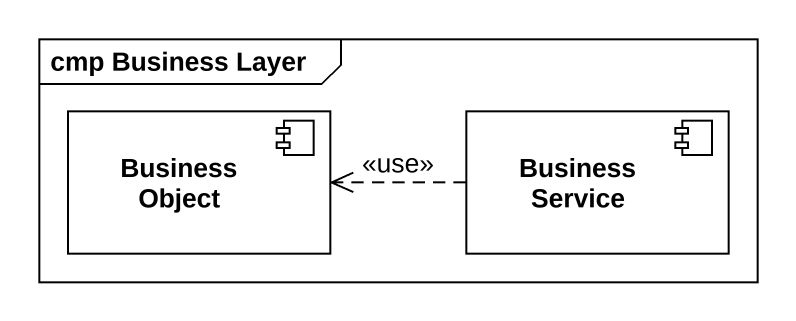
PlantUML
@startuml
mainframe cmp Business Layer
component "Business Object" as Business_Object
component "Business Service" as Business_Service
Business_Service .left.> Business_Object : <<use>>
@enduml
